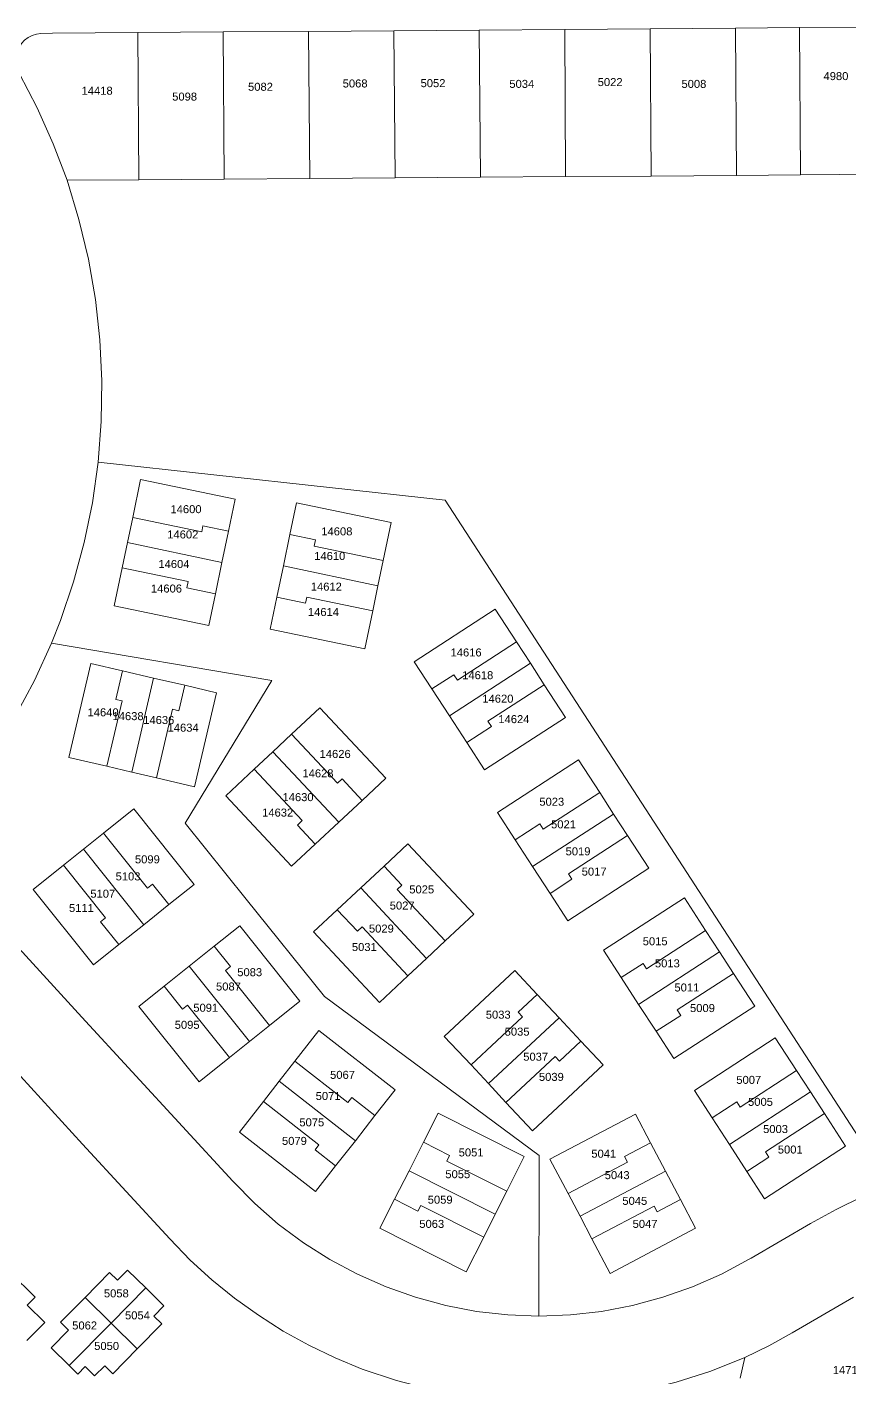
# Model space of a CAD drawing. Header units: feet. Extents: x 865220 to 2843432, y -2240498 to 970288.
# Drawn here: x 2840538 to 2841310, y 962051 to 963316 of the extents above; entities that cross this region are included whole.
import ezdxf
from ezdxf.enums import TextEntityAlignment as Align

# ---------------------------------------------------------------- set-up
doc = ezdxf.new("R2010")
doc.units = ezdxf.units.FT
doc.header["$LTSCALE"] = 0.015
doc.header["$MEASUREMENT"] = 0
doc.layers.add('Dakota County Addresses', color=7, linetype='Continuous')
doc.layers.add('Dakota County Parcels', color=7, linetype='Continuous')
doc.styles.add('Dimensions 100', font='arial.ttf')

# ---------------------------------------------------------------- blocks, each defined once
blk = doc.blocks.new('ACMAP_ANN_TEMPLATE_Dakota County Addresses')
at = {"layer": 'Dakota County Addresses', "style": 'Dimensions 100'}
blk.add_attdef('DakotaCountyAddress', text='', height=50, dxfattribs=at).set_placement((0, 0), align=Align.CENTER)

msp = doc.modelspace()

# ---------------------------------------------------------------- linework, layer by layer
at = {"layer": 'Dakota County Parcels', "lineweight": 5, "ltscale": 100}
for p, q in [((2840962.4, 963313.1), (2841042.4, 963313.7)), ((2841042.4, 963313.7), (2841122.4, 963314.3)), ((2841043.3, 963175.7), (2841042.4, 963313.7)), ((2841122.4, 963314.3), (2841202.4, 963314.9)), ((2841123.3, 963176.3), (2841122.4, 963314.3)), ((2841202.4, 963314.9), (2841262.3, 963315.4)), ((2841203.3, 963176.9), (2841202.4, 963314.9)), ((2841262.3, 963315.4), (2841342.3, 963316)), ((2841263.4, 963177.4), (2841262.3, 963315.4)), ((2840562.4, 963310.1), (2840551.6, 963309.8)), ((2840562.4, 963310.1), (2840642.4, 963310.7)), ((2840642.4, 963310.7), (2840722.4, 963311.3)), ((2840643.4, 963172.8), (2840642.4, 963310.7)), ((2840722.4, 963311.3), (2840802.4, 963311.9)), ((2840723.4, 963173.4), (2840722.4, 963311.3)), ((2840802.4, 963311.9), (2840882.4, 963312.5)), ((2840803.4, 963174), (2840802.4, 963311.9)), ((2840882.4, 963312.5), (2840962.4, 963313.1)), ((2840883.4, 963174.6), (2840882.4, 963312.5)), ((2840963.4, 963175.2), (2840962.4, 963313.1)), ((2840803.4, 963174), (2840883.4, 963174.6)), ((2840883.4, 963174.6), (2840963.4, 963175.2)), ((2840963.4, 963175.2), (2841043.3, 963175.7)), ((2841043.3, 963175.7), (2841123.3, 963176.3)), ((2841123.3, 963176.3), (2841203.3, 963176.9)), ((2841203.3, 963176.9), (2841263.4, 963177.4)), ((2841263.4, 963177.4), (2841343.4, 963178)), ((2840576, 963172.3), (2840643.4, 963172.8)), ((2840643.4, 963172.8), (2840723.4, 963173.4)), ((2840723.4, 963173.4), (2840803.4, 963174)), ((2840605.2, 962908), (2840930.3, 962872.5)), ((2840637.6, 962856.2), (2840645, 962891.9)), ((2840645, 962891.9), (2840733.6, 962873.4)), ((2840727.4, 962843.5), (2840733.6, 962873.4)), ((2840930.3, 962872.5), (2841346.8, 962230.7)), ((2840784.9, 962840.2), (2840791.2, 962870)), ((2840791.2, 962870), (2840879.7, 962851.5)), ((2840632.7, 962832.7), (2840637.6, 962856.2)), ((2840637.6, 962856.2), (2840702.2, 962842.7)), ((2840702.2, 962842.7), (2840703.4, 962848.5)), ((2840703.4, 962848.5), (2840727.4, 962843.5)), ((2840872.3, 962815.8), (2840879.7, 962851.5)), ((2840721.2, 962814.1), (2840727.4, 962843.5)), ((2840778.8, 962810.8), (2840784.9, 962840.2)), ((2840784.9, 962840.2), (2840808.9, 962835.2)), ((2840808.9, 962835.2), (2840807.7, 962829.3)), ((2840627.8, 962809.2), (2840632.7, 962832.7)), ((2840632.7, 962832.7), (2840721.2, 962814.1)), ((2840807.7, 962829.3), (2840872.3, 962815.8)), ((2840620.3, 962773.4), (2840627.8, 962809.2)), ((2840627.8, 962809.2), (2840689.4, 962796.3)), ((2840715.1, 962784.8), (2840721.2, 962814.1)), ((2840772.6, 962781.5), (2840778.8, 962810.8)), ((2840778.8, 962810.8), (2840867.4, 962792.3)), ((2840867.4, 962792.3), (2840872.3, 962815.8)), ((2840689.4, 962796.3), (2840688.2, 962790.4)), ((2840688.2, 962790.4), (2840715.1, 962784.8)), ((2840708.9, 962754.9), (2840715.1, 962784.8)), ((2840862.5, 962768.8), (2840867.4, 962792.3)), ((2840620.3, 962773.4), (2840708.9, 962754.9)), ((2840766.4, 962751.6), (2840772.6, 962781.5)), ((2840772.6, 962781.5), (2840799.6, 962775.8)), ((2840799.6, 962775.8), (2840800.8, 962781.7)), ((2840800.8, 962781.7), (2840862.5, 962768.8)), ((2840901.4, 962721.1), (2840977.3, 962770.4)), ((2840977.3, 962770.4), (2840997.2, 962739.7)), ((2840855, 962733.1), (2840862.5, 962768.8)), ((2840766.4, 962751.6), (2840855, 962733.1)), ((2840561.6, 962738.6), (2840768, 962703.5)), ((2840941.8, 962703.8), (2840997.2, 962739.7)), ((2840997.2, 962739.7), (2841010.3, 962719.6)), ((2840577.7, 962631.4), (2840598.3, 962719.5)), ((2840598.3, 962719.5), (2840628, 962712.6)), ((2840901.4, 962721.1), (2840918, 962695.5)), ((2840934.3, 962670.4), (2841010.3, 962719.6)), ((2841010.3, 962719.6), (2841023.3, 962699.5)), ((2840621.7, 962685.8), (2840628, 962712.6)), ((2840628, 962712.6), (2840657.2, 962705.8)), ((2840918, 962695.5), (2840938.6, 962708.9)), ((2840938.6, 962708.9), (2840941.8, 962703.8)), ((2840636.6, 962617.7), (2840657.2, 962705.8)), ((2840657.2, 962705.8), (2840686.4, 962699)), ((2840680.8, 962675.1), (2840686.4, 962699)), ((2840686.4, 962699), (2840716.1, 962692)), ((2840686.7, 962569.8), (2840768, 962703.5)), ((2840918, 962695.5), (2840934.3, 962670.4)), ((2840970.5, 962665.2), (2841023.3, 962699.5)), ((2841023.3, 962699.5), (2841043.2, 962668.9)), ((2840613.2, 962623.1), (2840627.6, 962684.5)), ((2840627.6, 962684.5), (2840621.7, 962685.8)), ((2840695.5, 962603.9), (2840716.1, 962692)), ((2840660, 962612.2), (2840675, 962676.5)), ((2840675, 962676.5), (2840680.8, 962675.1)), ((2840786.4, 962653.1), (2840813, 962678)), ((2840813, 962678), (2840874.8, 962611.9)), ((2840934.3, 962670.4), (2840950.7, 962645.2)), ((2840967.3, 962619.6), (2841043.2, 962668.9)), ((2840950.7, 962645.2), (2840973.7, 962660.2)), ((2840970.5, 962665.2), (2840973.7, 962660.2)), ((2840768.9, 962636.7), (2840786.4, 962653.1)), ((2840786.4, 962653.1), (2840829.4, 962607.1)), ((2840950.7, 962645.2), (2840967.3, 962619.6)), ((2840577.7, 962631.4), (2840613.2, 962623.1)), ((2840751.3, 962620.3), (2840768.9, 962636.7)), ((2840768.9, 962636.7), (2840830.6, 962570.6)), ((2840613.2, 962623.1), (2840636.6, 962617.7)), ((2840724.7, 962595.4), (2840751.3, 962620.3)), ((2840751.3, 962620.3), (2840796.4, 962572.1)), ((2840979.4, 962579.8), (2841055.3, 962629.1)), ((2841055.3, 962629.1), (2841075.2, 962598.4)), ((2840636.6, 962617.7), (2840660, 962612.2)), ((2840660, 962612.2), (2840695.5, 962603.9)), ((2840829.4, 962607.1), (2840833.8, 962611.2)), ((2840833.8, 962611.2), (2840852.6, 962591.1)), ((2840852.6, 962591.1), (2840874.8, 962611.9)), ((2840724.7, 962595.4), (2840786.5, 962529.3)), ((2841022.3, 962564.2), (2841075.2, 962598.4)), ((2841075.2, 962598.4), (2841088.2, 962578.3)), ((2840610.2, 962560.3), (2840638.7, 962583.1)), ((2840638.7, 962583.1), (2840695.2, 962512.4)), ((2840830.6, 962570.6), (2840852.6, 962591.1)), ((2840979.4, 962579.8), (2840996, 962554.2)), ((2840796.4, 962572.1), (2840792, 962568)), ((2840792, 962568), (2840808.7, 962550.1)), ((2840808.7, 962550.1), (2840830.6, 962570.6)), ((2840996, 962554.2), (2841019.1, 962569.2)), ((2841012.3, 962529.1), (2841088.2, 962578.3)), ((2841019.1, 962569.2), (2841022.3, 962564.2)), ((2841088.2, 962578.3), (2841101.3, 962558.2)), ((2840591.4, 962545.3), (2840610.2, 962560.3)), ((2840610.2, 962560.3), (2840651.4, 962508.8)), ((2841045.9, 962522.3), (2841101.3, 962558.2)), ((2841101.3, 962558.2), (2841121.2, 962527.6)), ((2840572.7, 962530.3), (2840591.4, 962545.3)), ((2840591.4, 962545.3), (2840647.9, 962474.6)), ((2840786.5, 962529.3), (2840808.7, 962550.1)), ((2840873.1, 962529.6), (2840895.4, 962550.4)), ((2840895.4, 962550.4), (2840957.2, 962484.3)), ((2840996, 962554.2), (2841012.3, 962529.1)), ((2840544.2, 962507.6), (2840572.7, 962530.3)), ((2840572.7, 962530.3), (2840612, 962481.1)), ((2840851.2, 962509.1), (2840873.1, 962529.6)), ((2840873.1, 962529.6), (2840889.9, 962511.7)), ((2841012.3, 962529.1), (2841028.7, 962503.9)), ((2841028.7, 962503.9), (2841049.2, 962517.2)), ((2841045.3, 962478.3), (2841121.2, 962527.6)), ((2841049.2, 962517.2), (2841045.9, 962522.3)), ((2840544.2, 962507.6), (2840600.7, 962436.9)), ((2840651.4, 962508.8), (2840656, 962512.5)), ((2840656, 962512.5), (2840671.3, 962493.4)), ((2840671.3, 962493.4), (2840695.2, 962512.4)), ((2840829.3, 962488.6), (2840851.2, 962509.1)), ((2840851.2, 962509.1), (2840913, 962443)), ((2840889.9, 962511.7), (2840885.5, 962507.6)), ((2840885.5, 962507.6), (2840930.5, 962459.4)), ((2841028.7, 962503.9), (2841045.3, 962478.3)), ((2840647.9, 962474.6), (2840671.3, 962493.4)), ((2841078.7, 962450.6), (2841154.7, 962499.8)), ((2841174.5, 962469.2), (2841154.7, 962499.8)), ((2840612, 962481.1), (2840607.3, 962477.4)), ((2840807, 962467.8), (2840829.3, 962488.6)), ((2840829.3, 962488.6), (2840848.1, 962468.5)), ((2840930.5, 962459.4), (2840957.2, 962484.3)), ((2840607.3, 962477.4), (2840624.5, 962455.9)), ((2840624.5, 962455.9), (2840647.9, 962474.6)), ((2840714, 962454.5), (2840737.8, 962473.5)), ((2840737.8, 962473.5), (2840794.3, 962402.8)), ((2840807, 962467.8), (2840868.8, 962401.7)), ((2840848.1, 962468.5), (2840852.5, 962472.6)), ((2840852.5, 962472.6), (2840895.5, 962426.6)), ((2841119.2, 962433.3), (2841174.5, 962469.2)), ((2841187.6, 962449.1), (2841174.5, 962469.2)), ((2840600.7, 962436.9), (2840624.5, 962455.9)), ((2840690.5, 962435.8), (2840714, 962454.5)), ((2840714, 962454.5), (2840729.2, 962435.3)), ((2840913, 962443), (2840930.5, 962459.4)), ((2840895.5, 962426.6), (2840913, 962443)), ((2841078.7, 962450.6), (2841095.3, 962425)), ((2841111.7, 962399.8), (2841187.6, 962449.1)), ((2841200.6, 962428.9), (2841187.6, 962449.1)), ((2840667.1, 962417), (2840690.5, 962435.8)), ((2840690.5, 962435.8), (2840747, 962365.1)), ((2840729.2, 962435.3), (2840724.6, 962431.6)), ((2840724.6, 962431.6), (2840765.8, 962380.1)), ((2840929.6, 962369.8), (2840995.7, 962431.6)), ((2840995.7, 962431.6), (2841016.6, 962409.3)), ((2841095.3, 962425), (2841115.9, 962438.3)), ((2841115.9, 962438.3), (2841119.2, 962433.3)), ((2841147.8, 962394.7), (2841200.6, 962428.9)), ((2841220.5, 962398.3), (2841200.6, 962428.9)), ((2840643.3, 962398), (2840667.1, 962417)), ((2840667.1, 962417), (2840684.3, 962395.5)), ((2840868.8, 962401.7), (2840895.5, 962426.6)), ((2841095.3, 962425), (2841111.7, 962399.8)), ((2840765.8, 962380.1), (2840794.3, 962402.8)), ((2840817.4, 962407.3), (2841018.5, 962258.3)), ((2840998.7, 962392.6), (2841016.6, 962409.3)), ((2841016.6, 962409.3), (2841037.1, 962387.4)), ((2840643.3, 962398), (2840699.8, 962327.3)), ((2840684.3, 962395.5), (2840688.9, 962399.3)), ((2840688.9, 962399.3), (2840728.3, 962350.1)), ((2841002.8, 962388.2), (2840998.7, 962392.6)), ((2841111.7, 962399.8), (2841128, 962374.7)), ((2841144.6, 962349.1), (2841220.5, 962398.3)), ((2841147.8, 962394.7), (2841151.1, 962389.6)), ((2840747, 962365.1), (2840765.8, 962380.1)), ((2840954.6, 962343.1), (2841002.8, 962388.2)), ((2840971, 962325.6), (2841037.1, 962387.4)), ((2841037.1, 962387.4), (2841057.5, 962365.5)), ((2841128, 962374.7), (2841151.1, 962389.6)), ((2840728.3, 962350.1), (2840747, 962365.1)), ((2840789.6, 962346.7), (2840812, 962375.5)), ((2840812, 962375.5), (2840883.4, 962319.8)), ((2840929.6, 962369.8), (2840954.6, 962343.1)), ((2841037.5, 962346.7), (2841057.5, 962365.5)), ((2841057.5, 962365.5), (2841078.4, 962343.2)), ((2841128, 962374.7), (2841144.6, 962349.1)), ((2841163.9, 962319.3), (2841239.8, 962368.6)), ((2841259.7, 962337.9), (2841239.8, 962368.6)), ((2840699.8, 962327.3), (2840728.3, 962350.1)), ((2840774.8, 962327.8), (2840789.6, 962346.7)), ((2840789.6, 962346.7), (2840839.3, 962308)), ((2840954.6, 962343.1), (2840971, 962325.6)), ((2840987.3, 962308), (2841033.4, 962351.1)), ((2841012.3, 962281.4), (2841078.4, 962343.2)), ((2841033.4, 962351.1), (2841037.5, 962346.7)), ((2840760.1, 962308.9), (2840774.8, 962327.8)), ((2840774.8, 962327.8), (2840846.2, 962272.1)), ((2841206.9, 962303.7), (2841259.7, 962337.9)), ((2841272.8, 962317.8), (2841259.7, 962337.9)), ((2840864.6, 962295.8), (2840883.4, 962319.8)), ((2840971, 962325.6), (2840987.3, 962308)), ((2841163.9, 962319.3), (2841180.5, 962293.7)), ((2841196.8, 962268.6), (2841272.8, 962317.8)), ((2841285.8, 962297.7), (2841272.8, 962317.8)), ((2840737.6, 962280.1), (2840760.1, 962308.9)), ((2840760.1, 962308.9), (2840812.1, 962268.3)), ((2840839.3, 962308), (2840842.9, 962312.7)), ((2840842.9, 962312.7), (2840864.6, 962295.8)), ((2840987.3, 962308), (2841012.3, 962281.4)), ((2841180.5, 962293.7), (2841203.6, 962308.7)), ((2841203.6, 962308.7), (2841206.9, 962303.7)), ((2840846.2, 962272.1), (2840864.6, 962295.8)), ((2840910, 962270.8), (2840923.7, 962298)), ((2840923.7, 962298), (2841004.5, 962257.3)), ((2841028.6, 962254.9), (2841108.7, 962297)), ((2841108.7, 962297), (2841122.9, 962270.1)), ((2841180.5, 962293.7), (2841196.8, 962268.6)), ((2841230.5, 962261.8), (2841285.8, 962297.7)), ((2841305.7, 962267.1), (2841285.8, 962297.7)), ((2840737.6, 962280.1), (2840809, 962224.4)), ((2840812.1, 962268.3), (2840808.4, 962263.6)), ((2840808.4, 962263.6), (2840827.7, 962248.5)), ((2840827.7, 962248.5), (2840846.2, 962272.1)), ((2840896.5, 962244), (2840910, 962270.8)), ((2840910, 962270.8), (2840934.5, 962258.4)), ((2841098.6, 962257.3), (2841122.9, 962270.1)), ((2841122.9, 962270.1), (2841136.9, 962243.5)), ((2841196.8, 962268.6), (2841213.2, 962243.4)), ((2841229.8, 962217.8), (2841305.7, 962267.1)), ((2840934.5, 962258.4), (2840931.8, 962253.1)), ((2840931.8, 962253.1), (2840988.1, 962224.7)), ((2840988.1, 962224.7), (2841004.5, 962257.3)), ((2841018.5, 962258.3), (2841018.3, 962107.8)), ((2841028.6, 962254.9), (2841045.6, 962222.6)), ((2841045.6, 962222.6), (2841101.3, 962251.9)), ((2841101.3, 962251.9), (2841098.6, 962257.3)), ((2841213.2, 962243.4), (2841233.7, 962256.7)), ((2841233.7, 962256.7), (2841230.5, 962261.8)), ((2840809, 962224.4), (2840827.7, 962248.5)), ((2840883, 962217.2), (2840896.5, 962244)), ((2840896.5, 962244), (2840977.3, 962203.3)), ((2841056.8, 962201.4), (2841136.9, 962243.5)), ((2841136.9, 962243.5), (2841150.8, 962217)), ((2841213.2, 962243.4), (2841229.8, 962217.8)), ((2840869.2, 962190), (2840883, 962217.2)), ((2840883, 962217.2), (2840904.8, 962206.2)), ((2840977.3, 962203.3), (2840988.1, 962224.7)), ((2841045.6, 962222.6), (2841056.8, 962201.4)), ((2841129.1, 962205.6), (2841150.8, 962217)), ((2841150.8, 962217), (2841165, 962190)), ((2840904.8, 962206.2), (2840907.5, 962211.5)), ((2840907.5, 962211.5), (2840966.5, 962181.8)), ((2840966.5, 962181.8), (2840977.3, 962203.3)), ((2841056.8, 962201.4), (2841067.9, 962180.1)), ((2841067.9, 962180.1), (2841126.3, 962210.9)), ((2841126.3, 962210.9), (2841129.1, 962205.6)), ((2840869.2, 962190), (2840950, 962149.2)), ((2841084.9, 962147.8), (2841165, 962190)), ((2840950, 962149.2), (2840966.5, 962181.8)), ((2841067.9, 962180.1), (2841084.9, 962147.8)), ((2840623.4, 962141.3), (2840632.8, 962150.8)), ((2840632.8, 962150.8), (2840649.8, 962134.1)), ((2840522.6, 962148.6), (2840546, 962125.6)), ((2840592.9, 962125.3), (2840615.9, 962148.7)), ((2840615.9, 962148.7), (2840623.4, 962141.3)), ((2840546, 962125.6), (2840538.6, 962118.1)), ((2840569.9, 962101.9), (2840592.9, 962125.3)), ((2840592.9, 962125.3), (2840617.4, 962101.2)), ((2840617.4, 962101.2), (2840649.8, 962134.1)), ((2840649.8, 962134.1), (2840666.7, 962117.3)), ((2841255.5, 962091.9), (2841313, 962125.4)), ((2840538.6, 962118.1), (2840555.1, 962101.8)), ((2840657.4, 962107.8), (2840666.7, 962117.3)), ((2840555.1, 962101.8), (2840538.4, 962084.9)), ((2840577.3, 962094.5), (2840569.9, 962101.9)), ((2840578.1, 962061.3), (2840617.4, 962101.2)), ((2840617.4, 962101.2), (2840641.8, 962077.1)), ((2840641.8, 962077.1), (2840664.8, 962100.5)), ((2840664.8, 962100.5), (2840657.4, 962107.8)), ((2840561.1, 962078), (2840577.3, 962094.5)), ((2840561.1, 962078), (2840578.1, 962061.3)), ((2840618.8, 962053.7), (2840641.8, 962077.1)), ((2840578.1, 962061.3), (2840586.1, 962053.4)), ((2840601.9, 962051.6), (2840611.3, 962061.1)), ((2840611.3, 962061.1), (2840618.8, 962053.7)), ((2841206.9, 962049.7), (2841211.1, 962069)), ((2840586.1, 962053.4), (2840593, 962060.4)), ((2840593, 962060.4), (2840601.9, 962051.6))]:
    msp.add_line(p, q, dxfattribs=at)
for points in [[(2840551.6, 963309.8), (2840547.5, 963309.3), (2840543.4, 963308), (2840539.7, 963306.1), (2840536.3, 963303.5), (2840533.4, 963300.5), (2840531, 963296.9), (2840529.3, 963293.1), (2840528.3, 963289), (2840527.9, 963284.8), (2840528.3, 963280.6), (2840529.4, 963276.5), (2840531.1, 963272.6)], [(2840576, 963172.3), (2840563, 963206.6), (2840548.1, 963240.1), (2840531.1, 963272.6)], [(2840605.2, 962908), (2840608.1, 962946.1), (2840608.7, 962984.4), (2840606.8, 963022.7), (2840602.6, 963060.7), (2840596.1, 963098.4), (2840587.2, 963135.7), (2840576, 963172.3)], [(2840561.6, 962738.6), (2840569.9, 962759.6), (2840582.2, 962795.8), (2840592.2, 962832.7), (2840599.9, 962870.1), (2840605.2, 962908)], [(2840460.9, 962575.7), (2840485.1, 962605.6), (2840507.3, 962637), (2840527.5, 962669.7), (2840545.6, 962703.6), (2840561.6, 962738.6)], [(2840686.7, 962569.8), (2840744, 962498.6), (2840817.4, 962407.3)], [(2840461.7, 962527.8), (2840590, 962388), (2840731.3, 962234.1)], [(2840402.8, 962473.8), (2840473.9, 962396.3), (2840590.6, 962269), (2840672.3, 962180)], [(2840731.3, 962234.1), (2840751.9, 962213.2), (2840774, 962194), (2840797.5, 962176.5), (2840822.3, 962160.8), (2840848.2, 962147), (2840875.1, 962135.1), (2840902.7, 962125.4), (2840931, 962117.7), (2840959.8, 962112.2), (2840989, 962108.9), (2841018.3, 962107.8)], [(2841346.8, 962230.7), (2841321.5, 962219.8), (2841296.8, 962207.8), (2841272.7, 962194.5)], [(2841215.2, 962161), (2841217.2, 962162.1), (2841272.7, 962194.5)], [(2840672.3, 962180), (2840691.5, 962160.3), (2840711.7, 962141.8), (2840733, 962124.5), (2840755.3, 962108.5), (2840778.5, 962093.7), (2840802.5, 962080.4), (2840827.3, 962068.5), (2840852.7, 962058), (2840884.7, 962047.3), (2840917.4, 962038.8), (2840950.6, 962032.7), (2840984.2, 962029), (2841017.9, 962027.8)], [(2841018.3, 962107.8), (2841047.7, 962108.9), (2841077, 962112.2), (2841106, 962117.7), (2841134.4, 962125.4), (2841162.2, 962135.2), (2841189.2, 962147.1), (2841215.2, 962161)], [(2841211.1, 962069), (2841233.6, 962079.9), (2841255.5, 962091.9)], [(2841080.2, 962031.8), (2841113.9, 962037.5), (2841147, 962045.7), (2841179.5, 962056.2), (2841211.1, 962069)]]:
    msp.add_lwpolyline(points, dxfattribs=at)

# ---------------------------------------------------------------- block references
at = {"layer": 'Dakota County Addresses', "lineweight": 5, "ltscale": 100, "xscale": 0.15, "yscale": 0.15, "zscale": 0.15}
for p, values in [((2840757.3, 963256.2), {'DakotaCountyAddress': '5082'}), ((2840846, 963259.3), {'DakotaCountyAddress': '5068'}), ((2840919, 963259.6), {'DakotaCountyAddress': '5052'}), ((2841002.2, 963258.9), {'DakotaCountyAddress': '5034'}), ((2841085, 963260.6), {'DakotaCountyAddress': '5022'}), ((2841163.5, 963258.9), {'DakotaCountyAddress': '5008'}), ((2841296.6, 963266.2), {'DakotaCountyAddress': '4980'}), ((2840604.2, 963252.5), {'DakotaCountyAddress': '14418'}), ((2840686.2, 963247), {'DakotaCountyAddress': '5098'}), ((2840687.5, 962860.3), {'DakotaCountyAddress': '14600'}), ((2840828.9, 962839.5), {'DakotaCountyAddress': '14608'}), ((2840684.5, 962836.6), {'DakotaCountyAddress': '14602'}), ((2840822.2, 962816.4), {'DakotaCountyAddress': '14610'}), ((2840676.2, 962808.9), {'DakotaCountyAddress': '14604'}), ((2840819, 962787.7), {'DakotaCountyAddress': '14612'}), ((2840669.2, 962785.9), {'DakotaCountyAddress': '14606'}), ((2840816.3, 962763.9), {'DakotaCountyAddress': '14614'}), ((2840950, 962726), {'DakotaCountyAddress': '14616'}), ((2840960.9, 962704.7), {'DakotaCountyAddress': '14618'}), ((2840979.8, 962682.7), {'DakotaCountyAddress': '14620'}), ((2840609.8, 962669.9), {'DakotaCountyAddress': '14640'}), ((2840633.2, 962666.3), {'DakotaCountyAddress': '14638'}), ((2840662, 962662.7), {'DakotaCountyAddress': '14636'}), ((2840994.8, 962663.5), {'DakotaCountyAddress': '14624'}), ((2840684.8, 962655.5), {'DakotaCountyAddress': '14634'}), ((2840827.3, 962630.9), {'DakotaCountyAddress': '14626'}), ((2840811.2, 962612.7), {'DakotaCountyAddress': '14628'}), ((2840792.5, 962590.4), {'DakotaCountyAddress': '14630'}), ((2841030.3, 962586.1), {'DakotaCountyAddress': '5023'}), ((2840773.4, 962575.9), {'DakotaCountyAddress': '14632'}), ((2841041.3, 962564.9), {'DakotaCountyAddress': '5021'}), ((2841054.9, 962539.6), {'DakotaCountyAddress': '5019'}), ((2840651.3, 962532.1), {'DakotaCountyAddress': '5099'}), ((2840633.2, 962516.1), {'DakotaCountyAddress': '5103'}), ((2841070, 962520.6), {'DakotaCountyAddress': '5017'}), ((2840609.5, 962499.9), {'DakotaCountyAddress': '5107'}), ((2840908.4, 962503.9), {'DakotaCountyAddress': '5025'}), ((2840589.5, 962486.5), {'DakotaCountyAddress': '5111'}), ((2840890.1, 962488.8), {'DakotaCountyAddress': '5027'}), ((2840870.6, 962467.2), {'DakotaCountyAddress': '5029'}), ((2840854.6, 962449.9), {'DakotaCountyAddress': '5031'}), ((2841127.2, 962455.3), {'DakotaCountyAddress': '5015'}), ((2841138.6, 962434.6), {'DakotaCountyAddress': '5013'}), ((2840747.2, 962426.3), {'DakotaCountyAddress': '5083'}), ((2840727.3, 962412.9), {'DakotaCountyAddress': '5087'}), ((2841156.9, 962412), {'DakotaCountyAddress': '5011'}), ((2840706, 962393), {'DakotaCountyAddress': '5091'}), ((2840980.1, 962386.5), {'DakotaCountyAddress': '5033'}), ((2841171.5, 962392.7), {'DakotaCountyAddress': '5009'}), ((2840688.6, 962377), {'DakotaCountyAddress': '5095'}), ((2840997.8, 962370.6), {'DakotaCountyAddress': '5035'}), ((2841015.2, 962347.1), {'DakotaCountyAddress': '5037'}), ((2840834.2, 962330.1), {'DakotaCountyAddress': '5067'}), ((2841029.9, 962328.2), {'DakotaCountyAddress': '5039'}), ((2841214.9, 962325.4), {'DakotaCountyAddress': '5007'}), ((2840820.7, 962310.3), {'DakotaCountyAddress': '5071'}), ((2841225.9, 962304.8), {'DakotaCountyAddress': '5005'}), ((2840805.4, 962285.6), {'DakotaCountyAddress': '5075'}), ((2841240, 962279.3), {'DakotaCountyAddress': '5003'}), ((2840789.1, 962268.2), {'DakotaCountyAddress': '5079'}), ((2840954.7, 962257.4), {'DakotaCountyAddress': '5051'}), ((2841079, 962256.2), {'DakotaCountyAddress': '5041'}), ((2841253.8, 962260.1), {'DakotaCountyAddress': '5001'}), ((2840942.2, 962237), {'DakotaCountyAddress': '5055'}), ((2841091.6, 962236.1), {'DakotaCountyAddress': '5043'}), ((2840925.7, 962213.1), {'DakotaCountyAddress': '5059'}), ((2841108.1, 962212), {'DakotaCountyAddress': '5045'}), ((2840917.8, 962190.4), {'DakotaCountyAddress': '5063'}), ((2841117.7, 962190.4), {'DakotaCountyAddress': '5047'}), ((2840622.2, 962125.3), {'DakotaCountyAddress': '5058'}), ((2840642, 962104.7), {'DakotaCountyAddress': '5054'}), ((2840592.5, 962095.2), {'DakotaCountyAddress': '5062'}), ((2840613.1, 962076), {'DakotaCountyAddress': '5050'}), ((2841308.2, 962053.4), {'DakotaCountyAddress': '14711'})]:
    msp.add_blockref('ACMAP_ANN_TEMPLATE_Dakota County Addresses', p, dxfattribs=at).add_auto_attribs(values)

doc.saveas('drawing.dxf')
